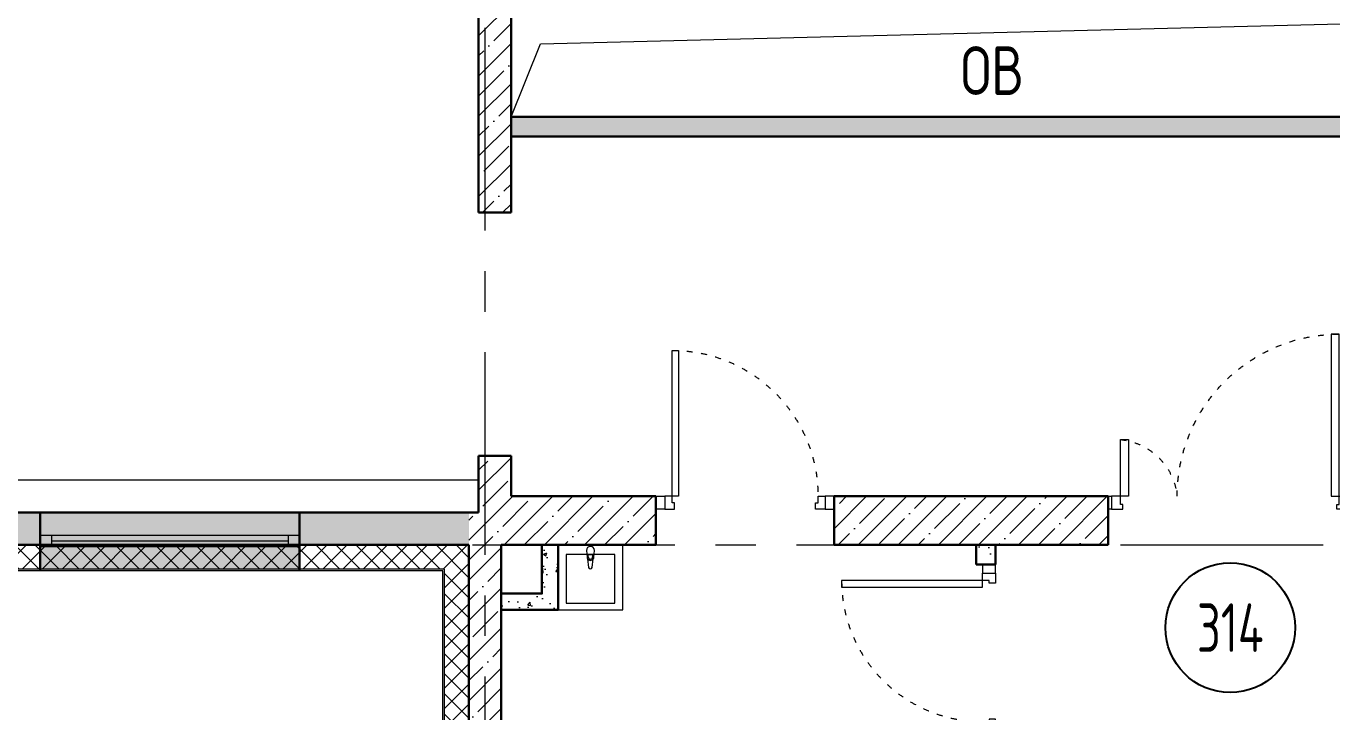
# Model space of a CAD drawing. Header units: millimetres. Extents: x -13407 to 95998, y -2611 to 109495.
# Drawn here: x 52683 to 60740, y 5220 to 9450 of the extents above; entities that cross this region are included whole.
import ezdxf
from ezdxf.enums import TextEntityAlignment as Align

# ---------------------------------------------------------------- set-up
doc = ezdxf.new("R2010")
doc.units = ezdxf.units.MM
doc.linetypes.add('ACAD_ISO03W100', pattern=[30, 12, -18])
doc.linetypes.add('CENTER', pattern=[2, 1.25, -0.25, 0.25, -0.25])
for name, color, linetype, lineweight in [('АР_Двери', 5, 'Continuous', 18), ('АР_Маркер экспликации', 239, 'Continuous', 13), ('АР_Навесной фасад', 5, 'Continuous', 5), ('АР_Номер помещения', 1, 'Continuous', 25), ('АР_Окна БЛОК', 250, 'Continuous', 13), ('АР_Оси', 193, 'Continuous', 9), ('АР_Перегородки газоблок', 165, 'Continuous', 30), ('АР_Перегородки газоблок_Штрих', 165, 'Continuous', 5), ('АР_Подоконники', 163, 'Continuous', 9), ('АР_Помещения_площадь', 19, 'Continuous', 9), ('АР_Сущ Несущая стена', 202, 'Continuous', 30), ('АР_тонкая линия', 250, 'Continuous', 0), ('АР_Утеплитель', 250, 'Continuous', 9), ('АР_Штриховка монолит', 250, 'Continuous', 9), ('Сан.техника', 153, 'Continuous', 9)]:
    doc.layers.add(name, color=color, linetype=linetype, lineweight=lineweight)
doc.layers.add('АР_Отверстия', color=251, linetype='Continuous')
doc.styles.add('ICOCPEUR', font='isocpeur.ttf')
doc.styles.add('ISOCPEUR', font='isocpeur.ttf', dxfattribs={"width": 0.7})
doc.styles.get("Standard").update_dxf_attribs({"font": 'arial.ttf'})
pattern_1 = [(50, (-58072.46, -55205.68), (215.17805, -18.82564), [22.5, -247.5]), (355, (-58072.46, -55205.68), (-41.6254, 225.65764), [18, -198]), (100.45144, (-58054.53, -55207.25), (173.55265, 206.832), [19.12206, -210.34263]), (46.1842, (-58072.46, -55145.68), (320.1724, -49.6558), [33.75, -371.25]), (96.63564, (-58045.78, -55149.82), (280.3986, 292.2356), [28.6831, -315.5141]), (351.18416, (-58072.46, -55145.68), (280.3986, 292.2356), [27, -297]), (21, (-58042.46, -55160.68), (179.07212, -120.78567), [22.5, -247.5]), (326, (-58042.46, -55160.68), (72.9946, 217.545), [18, -198]), (71.45144, (-58027.54, -55170.75), (252.0667, 96.75935), [19.12206, -210.34263]), (37.5, (-58072.46, -55205.68), (3.647957, 99.868156), [0, -195.6, 0, -201, 0, -198.75]), (7.5, (-58072.46, -55205.68), (78.92086, 118.32351), [0, -114.6, 0, -191.1, 0, -75.75]), (327.5, (-58139.36, -55205.68), (160.14673, -6.76646), [0, -75, 0, -234, 0, -310.5]), (317.5, (-58169.36, -55205.68), (174.95585, 30.0315), [0, -97.5, 0, -155.4, 0, -220.5])]

# ---------------------------------------------------------------- blocks, each defined once
blk = doc.blocks.new('*U247')
h = blk.add_hatch(color=253)
h.dxf.hatch_style = 1
h.paths.add_polyline_path([(-1600, -140), (0, -140), (0, 220), (-1600, 220)])
at = {"color": 253, "lineweight": 30}
for p, q in [((-1600, -140), (-1600, 220)), ((0, -140), (0, 220))]:
    blk.add_line(p, q, dxfattribs=at)
at = {"color": 253}
for p, q in [((0, 220), (-1600, 220)), ((-1600, 70), (0, 70)), ((-1600, 0), (0, 0)), ((-1530, 0), (-1530, 70)), ((-1530, 35), (-70, 35)), ((-70, 0), (-70, 70)), ((-1600, -140), (0, -140)), ((-1600, -140), (-1600, -140)), ((-1600, -140), (-1600, -140)), ((0, -140), (0, -140)), ((0, -140), (0, -140))]:
    blk.add_line(p, q, dxfattribs=at)
blk = doc.blocks.new('*U171')
at = {"color": 253}
blk.add_lwpolyline([(-100, 80), (-100, 950), (-140, 950), (-140, 80)], close=True, dxfattribs=at)
for points in [[(-1070, 0), (-1070, 80), (-1015, 80), (-1015, 0), (-1070, 0)], [(-1015, 80), (-1015, 0), (-955, 0), (-955, 40), (-970, 40), (-970, 80), (-1015, 80)], [(-55, 80), (-55, 0), (-115, 0), (-115, 40), (-100, 40), (-100, 80), (-55, 80)], [(0, 0), (0, 80), (-55, 80), (-55, 0), (0, 0)]]:
    blk.add_lwpolyline(points, dxfattribs=at)
at = {"color": 253, "linetype": 'ACAD_ISO03W100', "ltscale": 3}
blk.add_arc((-100, 80), 870, 90, 180, dxfattribs=at)
blk = doc.blocks.new('Полуторная_на лестницу')
at = {"color": 253}
for points in [[(75, 80), (75, 1080), (124.9, 1080), (124.9, 80)], [(1375.1, 430), (1375.1, 80), (1425, 80), (1425, 430)]]:
    blk.add_lwpolyline(points, close=True, dxfattribs=at)
for points in [[(0, 0), (0, 80), (20, 80), (20, 0), (0, 0)], [(20, 80), (20, 0), (90, 0), (90, 30), (75, 30), (75, 80), (20, 80)], [(1480, 80), (1480, 0), (1410, 0), (1410, 30), (1425, 30), (1425, 80), (1480, 80)], [(1500, 0), (1500, 80), (1480, 80), (1480, 0), (1500, 0)]]:
    blk.add_lwpolyline(points, dxfattribs=at)
at = {"color": 253, "linetype": 'ACAD_ISO03W100', "ltscale": 3}
for centre, radius, start, end in [((75, 80), 1000, 0, 90), ((1465.4, 39.6), 392.5, 95.90754, 174.09246)]:
    blk.add_arc(centre, radius, start, end, dxfattribs=at)
blk = doc.blocks.new('*U172')
at = {"color": 253}
for points in [[(0, 0), (0, -80), (55, -80), (55, 0), (0, 0)], [(55, -80), (55, 0), (115, 0), (115, -40), (100, -40), (100, -80), (55, -80)], [(1045, -80), (1045, 0), (985, 0), (985, -40), (1000, -40), (1000, -80), (1045, -80)], [(1100, 0), (1100, -80), (1045, -80), (1045, 0), (1100, 0)]]:
    blk.add_lwpolyline(points, dxfattribs=at)
blk.add_lwpolyline([(100, -80), (100, -980), (140, -980), (140, -80)], close=True, dxfattribs=at)
at = {"color": 253, "linetype": 'ACAD_ISO03W100', "ltscale": 3}
blk.add_arc((100, -80), 900, 270, 0, dxfattribs=at)
blk = doc.blocks.new('*U332')
at = {"layer": 'АР_Номер помещения', "color": 253}
blk.add_circle((-14182.9, 5163.4), 400, dxfattribs=at)
at = {"layer": 'АР_Номер помещения', "color": 253, "style": 'ISOCPEUR', "width": 0.7}
blk.add_attdef('НОМЕР_ПОМЕЩЕНИЯ', text='', height=300, dxfattribs=at).set_placement((-14182.9, 5163.4), align=Align.MIDDLE_CENTER)
at = {"layer": 'АР_Помещения_площадь', "color": 253, "lineweight": 30, "width": 0.7, "flags": 104}
blk.add_attdef('ИМЯ_ПОМЕЩЕНИЯ', text='', height=100, dxfattribs=at).set_placement((157.6, 1217.1), align=Align.MIDDLE_CENTER)
blk = doc.blocks.new('сан.техника')
at = {"layer": 'Сан.техника', "color": 253, "linetype": 'Continuous', "lineweight": 5}
for p, q in [((-26.6, 167.7), (-79.5, 161.1)), ((-26.6, 167.7), (-79.5, 161.1)), ((24.9, 175), (-17, 171)), ((24.9, 175), (-17, 171)), ((-14.9, 163.6), (0, 163.6)), ((-14.9, 163.6), (0, 163.6)), ((0, 163.6), (0, 136.4)), ((0, 163.6), (0, 136.4)), ((-79.5, 138.9), (-26.6, 132.3)), ((-79.5, 138.9), (-26.6, 132.3)), ((-17, 129), (24.9, 125)), ((-17, 129), (24.9, 125)), ((0, 136.4), (-14.9, 136.4)), ((0, 136.4), (-14.9, 136.4))]:
    blk.add_line(p, q, dxfattribs=at)
for points in [[(59, 350), (-341, 350), (-341, -50), (59, -50)], [(0, 300), (-300.1, 300), (-300.1, 0), (0, 0)], [(0, 300), (-300.1, 300), (-300.1, 0), (0, 0)]]:
    blk.add_lwpolyline(points, close=True, dxfattribs=at)
for centre, radius, start, end in [((-15.1, 150), 21.1, 122.77072, 237.22867), ((-15.1, 150), 21.1, 122.77072, 237.22867), ((-14.9, 150), 13.6, 89.99969, 269.99969), ((-14.9, 150), 13.6, 89.99969, 269.99969), ((-15.1, 150), 21.1, 95.1693, 122.77072), ((-15.1, 150), 21.1, 95.1693, 122.77072), ((24.9, 150), 25, 269.99969, 89.99969), ((24.9, 150), 25, 269.99969, 89.99969), ((-78.1, 150), 11.2, 97.13862, 262.86077), ((-78.1, 150), 11.2, 97.13862, 262.86077), ((-15.1, 150), 21.1, 237.22867, 264.83008), ((-15.1, 150), 21.1, 237.22867, 264.83008)]:
    blk.add_arc(centre, radius, start, end, dxfattribs=at)

msp = doc.modelspace()

# ---------------------------------------------------------------- hatches: boundary and pattern name
at = {"layer": 'АР_Перегородки газоблок_Штрих', "ltscale": 100}
h = msp.add_hatch(dxfattribs=at)
h.set_pattern_fill('AR-CONC', color=253, scale=30)
h.set_pattern_definition(pattern_1)
h.paths.add_polyline_path([(55674.6, 8890), (61865, 8890), (61865, 8770), (55590, 8770.8), (55675.4, 8770)])
h = msp.add_hatch(dxfattribs=at)
h.set_pattern_fill('AR-CONC', color=253, scale=30)
h.set_pattern_definition(pattern_1)
h.paths.add_polyline_path([(55965, 5850), (55965, 6250), (55865, 6250), (55865, 5950), (55615, 5950), (55615, 5850)])
h = msp.add_hatch(dxfattribs=at)
h.set_pattern_fill('AR-CONC', color=253, scale=30)
h.set_pattern_definition(pattern_1)
h.paths.add_polyline_path([(58545, 6250.3), (58545, 6130.3), (58665, 6130.3), (58665, 6250.3)])
at = {"layer": 'АР_Утеплитель', "ltscale": 100}
h = msp.add_hatch(dxfattribs=at)
h.set_pattern_fill('ANSI37', color=253, scale=700)
h.set_pattern_definition([(45, (-945096.63, 49153.53), (-61.871843, 61.871843), []), (135, (-945096.63, 49153.53), (-61.871843, -61.871843), [])])
h.paths.add_polyline_path([(14829.8, 47170), (17959.8, 47170), (17959.8, 44240), (21080, 44240), (21080, 36220), (17279.8, 36220), (17279.8, 36090), (11889.8, 36090), (11889.8, 27480), (16865, 27480), (16865, 31445), (51665, 31445), (51665, 27480), (62165, 27480), (62165, 9610), (68515, 9610), (68515, -100), (55415, -100), (55415, 6250), (47535, 6250), (47535, 11440), (38999.7, 11440), (38999.7, 11040), (39149.7, 11040), (39149.7, 11290), (47385, 11290), (47385, 6100), (55265, 6100), (55265, -250), (68665, -250), (68665, 9760), (62315, 9760), (62315, 27630), (51815, 27630), (51815, 31595), (16715, 31595), (16715, 27630), (12039.8, 27630), (12039.8, 35940), (17429.8, 35940), (17429.8, 36070), (21230, 36070), (21230, 44390), (18109.8, 44390), (18109.8, 47320), (14979.8, 47320), (14979.8, 47738.8), (14834.2, 47738.8)])
at = {"layer": 'АР_Штриховка монолит', "ltscale": 100}
h = msp.add_hatch(dxfattribs=at)
h.set_pattern_fill('ANSI35', color=253, scale=700)
h.set_pattern_definition([(45, (-951587.71, 109999.9), (-123.743687, 123.743687), []), (45, (-951463.97, 109999.9), (-123.743687, 123.743687), [218.75, -43.75, 0, -43.75])])
h.paths.add_polyline_path([(55415.1, 6450), (51665.1, 6450), (51665, 11935.7), (51365, 11935.7), (51365.1, 6450), (47735.1, 6450), (47735.1, 13236.3), (51365.1, 13236.3), (51365.1, 13065.7), (51665.1, 13065.7), (51665.1, 13396.3), (50944.9, 13396.3), (50944.9, 15790), (51665.1, 15790), (51665, 16702.5), (51365, 16702.5), (51365.1, 15990), (50409.9, 15990), (50409.9, 15790), (50784.9, 15790), (50784.9, 13396.3), (47735.1, 13396.3), (47735.1, 15790), (50409.9, 15790), (50409.9, 15990), (47735, 15990), (47735, 16777.5), (47535, 16777.5), (47535, 15990), (41738.4, 15990), (41738.4, 15790), (47535.1, 15790), (47535.1, 6250), (55415.1, 6250)])
h = msp.add_hatch(dxfattribs=at)
h.set_pattern_fill('ANSI35', color=253, scale=700)
h.set_pattern_definition([(45, (-958077.81, 103837.72), (-123.743687, 123.743687), []), (45, (-957954.07, 103837.72), (-123.743687, 123.743687), [218.75, -43.75, 0, -43.75])])
h.paths.add_polyline_path([(55675, 15885), (55475, 15885), (55475, 8299.7), (55675, 8299.7)])
h = msp.add_hatch(dxfattribs=at)
h.set_pattern_fill('ANSI35', color=253, scale=700)
h.set_pattern_definition([(45, (-951587.81, 109999.9), (-123.743687, 123.743687), []), (45, (-951464.07, 109999.9), (-123.743687, 123.743687), [218.75, -43.75, 0, -43.75])])
h.paths.add_polyline_path([(55475, 6450), (55415, 6450), (55415, 6250), (55415, 100), (55615, 100), (55615, 6250), (56569.3, 6250), (56569.3, 6550), (55675, 6550), (55675, 6799.7), (55475, 6799.7)])
h = msp.add_hatch(dxfattribs=at)
h.set_pattern_fill('ANSI35', color=253, scale=700)
h.set_pattern_definition([(45, (-955883.47, 101788), (-123.743687, 123.743687), []), (45, (-955759.73, 101788), (-123.743687, 123.743687), [218.75, -43.75, 0, -43.75])])
h.paths.add_polyline_path([(59360.7, 6550), (57669.3, 6550), (57669.3, 6250), (59360.7, 6250)])

# ---------------------------------------------------------------- linework, layer by layer
at = {"layer": 'АР_Навесной фасад', "color": 253, "ltscale": 100}
for p, q in [((55255, 6090), (47375, 6090)), ((55265, 6100), (47385, 6100)), ((55255, -260), (55255, 6090)), ((55265, -250), (55265, 6100))]:
    msp.add_line(p, q, dxfattribs=at)
at = {"layer": 'АР_Оси', "color": 253, "linetype": 'CENTER', "ltscale": 1000}
for p, q in [((55515, -1811.3), (55515, 32496.2)), ((-12563.8, 6250), (71033.4, 6250))]:
    msp.add_line(p, q, dxfattribs=at)
at = {"layer": 'АР_Перегородки газоблок', "color": 253, "ltscale": 100}
for points in [[(55675, 8890), (61865, 8890)], [(55675, 8770), (61865, 8770)], [(58545, 6130.3), (58545, 6250)], [(58665, 6250), (58665, 6130.3)], [(58665, 6130.3), (58545, 6130.3)]]:
    msp.add_lwpolyline(points, dxfattribs=at)
msp.add_lwpolyline([(55965, 6250), (55965, 5850), (55615, 5850), (55615, 5950), (55865, 5950), (55865, 6250)], close=True, dxfattribs=at)
at = {"layer": 'АР_Подоконники', "color": 253, "ltscale": 100}
msp.add_line((55475, 6650), (51665, 6650), dxfattribs=at)
at = {"layer": 'АР_Сущ Несущая стена', "color": 253, "ltscale": 100}
for p, q in [((55475, 15885), (55475, 8299.7)), ((55675, 15885), (55675, 8299.7)), ((55675, 8299.7), (55475, 8299.7)), ((55475, 6799.7), (55475, 6450)), ((55675, 6799.7), (55475, 6799.7)), ((55675, 6799.7), (55675, 6550)), ((56569.3, 6550), (55675, 6550)), ((56569.3, 6550), (56569.3, 6250)), ((59360.7, 6550), (57669.3, 6550)), ((57669.3, 6550), (57669.3, 6250)), ((59360.7, 6550), (59360.7, 6250)), ((55475, 6450), (51665, 6450)), ((55415, 6250), (47535, 6250)), ((55415, 6250), (55415, -100)), ((56569.3, 6250), (55615, 6250)), ((55615, 6250), (55615, 100)), ((59360.7, 6250), (57669.3, 6250))]:
    msp.add_line(p, q, dxfattribs=at)
at = {"layer": 'АР_тонкая линия', "color": 253, "ltscale": 100}
msp.add_lwpolyline([(55675, 8890), (55855.9, 9341.2), (61865, 9490)], dxfattribs=at)

# ---------------------------------------------------------------- block references
at = {"layer": 'АР_Двери', "color": 253, "xscale": -1}
msp.add_blockref('Полуторная_на лестницу', (60860.7, 6470), dxfattribs=at)
at = {"layer": 'АР_Двери', "color": 253, "xscale": -1, "rotation": 180}
msp.add_blockref('*U172', (56569.3, 6470), dxfattribs=at)
at = {"layer": 'АР_Двери', "color": 253, "rotation": 90.00000000000001}
msp.add_blockref('*U171', (58665, 6130.2), dxfattribs=at)
at = {"layer": 'АР_Маркер экспликации', "color": 253}
ref = msp.add_blockref('*U332', (74295.9, 576.4), dxfattribs=at)
ref.add_attrib('НОМЕР_ПОМЕЩЕНИЯ', '314', dxfattribs={"layer": 'АР_Номер помещения', "color": 253, "height": 300, "style": 'ISOCPEUR', "width": 0.7}).set_placement((60113, 5739.8), align=Align.MIDDLE_CENTER)
at = {"layer": 'АР_Окна БЛОК', "color": 253, "xscale": -1, "rotation": 180}
msp.add_blockref('*U247', (54370, 6310), dxfattribs=at)
at = {"layer": 'Сан.техника', "color": 253, "rotation": 89.99999999999999}
msp.add_blockref('сан.техника', (56315, 6191), dxfattribs=at)

# ---------------------------------------------------------------- texts
at = {"layer": 'АР_Отверстия', "color": 253, "ltscale": 100, "insert": (58644.2, 9175.6), "char_height": 300, "attachment_point": 5, "line_spacing_factor": 0.7, "style": 'ICOCPEUR'}
msp.add_mtext('\\A1;{\\W0.8;ОВ}', dxfattribs=at)

doc.saveas('drawing.dxf')
